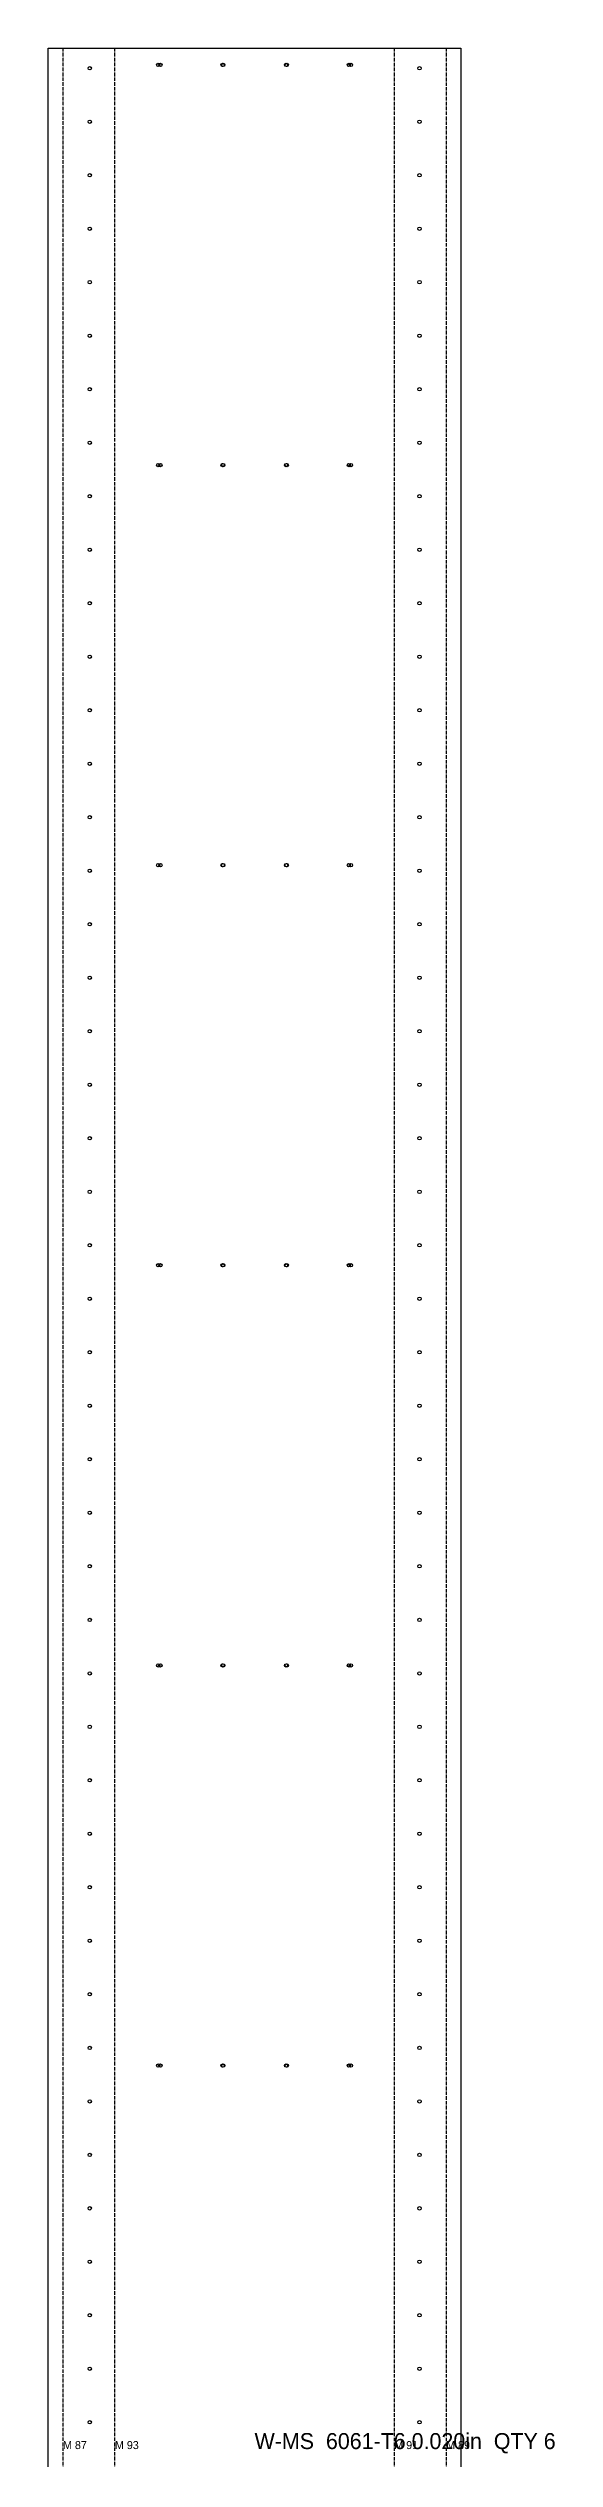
# Model space of a CAD drawing. Header units: millimetres. Extents: x -50 to 330, y 0 to 3600.
# Drawn here: x -50 to 330, y 1793 to 3600 of the extents above; entities that cross this region are included whole.
import ezdxf

# ---------------------------------------------------------------- set-up
doc = ezdxf.new("R2010")
doc.units = ezdxf.units.MM
doc.linetypes.add('DASHDOT', pattern=[3.556, 2.54, -0.508, 0, -0.508])
for name, color, linetype in [('CUT', 7, 'CONTINUOUS'), ('ETCH', 8, 'CONTINUOUS'), ('HOLE', 6, 'CONTINUOUS'), ('MOUNTAIN', 5, 'DASHDOT')]:
    doc.layers.add(name, color=color, linetype=linetype)

msp = doc.modelspace()

# ---------------------------------------------------------------- linework, layer by layer
at = {"layer": 'CUT'}
msp.add_lwpolyline([(259.2, 3600), (259.2, 0), (-50, 0), (-50, 3600), (259.2, 3600)], close=True, dxfattribs=at)
at = {"layer": 'HOLE'}
for centre in [(-18.9, 3585), (32.5, 3587.5), (34.1, 3587.5), (80.6, 3587.5), (81.1, 3587.5), (128.2, 3587.5), (128.7, 3587.5), (175.3, 3587.5), (176.8, 3587.5), (228.2, 3585), (-18.9, 3544.9), (228.2, 3544.9), (-18.9, 3504.8), (228.2, 3504.8), (-18.9, 3464.7), (228.2, 3464.7), (-18.9, 3424.6), (228.2, 3424.6), (-18.9, 3384.4), (228.2, 3384.4), (-18.9, 3344.3), (228.2, 3344.3), (-18.9, 3304.2), (228.2, 3304.2), (32.5, 3287.5), (34.1, 3287.5), (80.6, 3287.5), (81.1, 3287.5), (128.2, 3287.5), (128.7, 3287.5), (175.3, 3287.5), (176.8, 3287.5), (-18.9, 3264.1), (228.2, 3264.1), (-18.9, 3224), (228.2, 3224), (-18.9, 3183.9), (228.2, 3183.9), (-18.9, 3143.8), (228.2, 3143.8), (-18.9, 3103.7), (228.2, 3103.7), (-18.9, 3063.5), (228.2, 3063.5), (-18.9, 3023.4), (228.2, 3023.4), (-18.9, 2983.3), (32.5, 2987.5), (34.1, 2987.5), (80.6, 2987.5), (81.1, 2987.5), (128.2, 2987.5), (128.7, 2987.5), (175.3, 2987.5), (176.8, 2987.5), (228.2, 2983.3), (-18.9, 2943.2), (228.2, 2943.2), (-18.9, 2903.1), (228.2, 2903.1), (-18.9, 2863), (228.2, 2863), (-18.9, 2822.9), (228.2, 2822.9), (-18.9, 2782.8), (228.2, 2782.8), (-18.9, 2742.6), (228.2, 2742.6), (-18.9, 2702.5), (228.2, 2702.5), (32.5, 2687.5), (34.1, 2687.5), (80.6, 2687.5), (81.1, 2687.5), (128.2, 2687.5), (128.7, 2687.5), (175.3, 2687.5), (176.8, 2687.5), (-18.9, 2662.4), (228.2, 2662.4), (-18.9, 2622.3), (228.2, 2622.3), (-18.9, 2582.2), (228.2, 2582.2), (-18.9, 2542.1), (228.2, 2542.1), (-18.9, 2502), (228.2, 2502), (-18.9, 2461.9), (228.2, 2461.9), (-18.9, 2421.7), (228.2, 2421.7), (32.5, 2387.5), (34.1, 2387.5), (80.6, 2387.5), (81.1, 2387.5), (128.2, 2387.5), (128.7, 2387.5), (175.3, 2387.5), (176.8, 2387.5), (-18.9, 2381.6), (228.2, 2381.6), (-18.9, 2341.5), (228.2, 2341.5), (-18.9, 2301.4), (228.2, 2301.4), (-18.9, 2261.3), (228.2, 2261.3), (-18.9, 2221.2), (228.2, 2221.2), (-18.9, 2181.1), (228.2, 2181.1), (-18.9, 2141), (228.2, 2141), (-18.9, 2100.8), (228.2, 2100.8), (32.5, 2087.5), (34.1, 2087.5), (80.6, 2087.5), (81.1, 2087.5), (128.2, 2087.5), (128.7, 2087.5), (175.3, 2087.5), (176.8, 2087.5), (-18.9, 2060.7), (228.2, 2060.7), (-18.9, 2020.6), (228.2, 2020.6), (-18.9, 1980.5), (228.2, 1980.5), (-18.9, 1940.4), (228.2, 1940.4), (-18.9, 1900.3), (228.2, 1900.3), (-18.9, 1860.2), (228.2, 1860.2), (-18.9, 1820.1), (228.2, 1820.1)]:
    msp.add_circle(centre, 1.25, dxfattribs=at)
at = {"layer": 'MOUNTAIN'}
for p, q in [((-38.9, 0), (-38.9, 3600)), ((0, 0), (0, 3600)), ((209.3, 3600), (209.3, 0)), ((248.2, 3600), (248.2, 0))]:
    msp.add_line(p, q, dxfattribs=at)

# ---------------------------------------------------------------- texts
at = {"layer": 'ETCH'}
for s, height, p in [('W-MS  6061-T6 0.020in  QTY 6', 12, (104.6, 1800)), ('M 87', 6, (-38.9, 1800)), ('M 93', 6, (0, 1800)), ('M 91', 6, (209.3, 1800)), ('M 89', 6, (248.2, 1800))]:
    msp.add_text(s, height=height, dxfattribs=at).set_placement(p)

doc.saveas('drawing.dxf')
